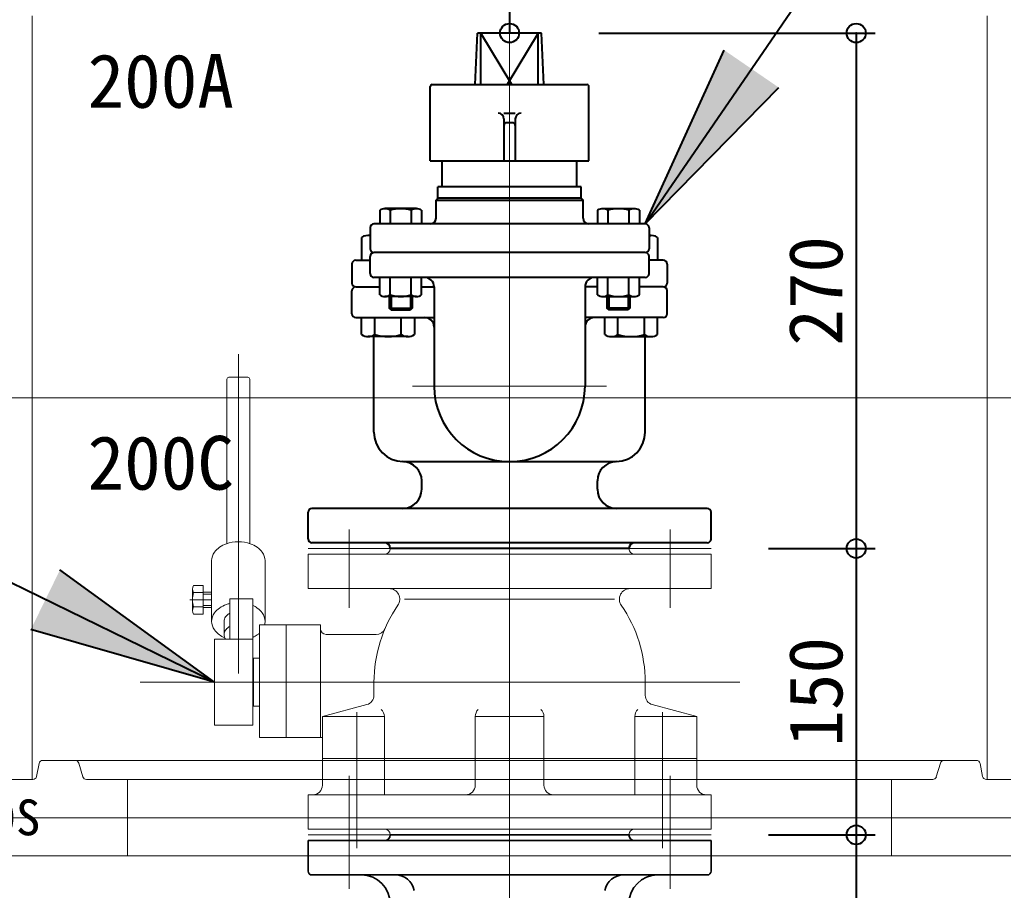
# Model space of a CAD drawing. Units: millimetres at full size, sheet at 1:20. Extents: x -5700 to 5714, y -3160 to 3160.
# Drawn here: x -2435 to -1920, y 1976 to 2433 of the extents above; entities that cross this region are included whole.
import ezdxf
from ezdxf.enums import TextEntityAlignment as Align

# ---------------------------------------------------------------- set-up
doc = ezdxf.new("R2010")
doc.units = ezdxf.units.MM
doc.header["$LTSCALE"] = 20
doc.header["$PDMODE"] = 32
doc.header["$PDSIZE"] = 10
for name, color, linetype, lineweight in [('0-5_TEMP01', 3, 'Continuous', 18), ('0-6_T字管', 6, 'Continuous', 35), ('0-7_躯体', 7, 'Continuous', 9), ('0-9_消火栓', 2, 'Continuous', 40), ('0-C_寸法', 1, 'Continuous', 40), ('1-1_補修弁', 7, 'Continuous', 9)]:
    doc.layers.add(name, color=color, linetype=linetype, lineweight=lineweight)
doc.layers.add('0-D_注釈', color=1, linetype='Continuous')
doc.styles.add('ＭＳ ゴシック', font='')
doc.styles.get('ＭＳ ゴシック').set_extended_font_data('MS Gothic')

msp = doc.modelspace()

# ---------------------------------------------------------------- linework, layer by layer
at = {"layer": '0-5_TEMP01'}
for p, q in [((-2178.12, 2155.53), (-2178.12, 2425.53)), ((-2178.12, 2423.03), (-2178.12, 2153.02)), ((-2320.12, 2090.08), (-2320.12, 2257.27)), ((-2127.32, 2240.52), (-2228.94, 2240.52)), ((-2178.12, 2223.03), (-2178.12, 1973.03)), ((-2178.12, 2169.41), (-2178.12, 1985.37)), ((-2262.13, 2124.52), (-2262.13, 2165.52)), ((-2094.12, 2165.52), (-2094.12, 2124.52)), ((-2283.63, 2155.53), (-2072.63, 2155.53)), ((-2345.48, 2128.66), (-2334.12, 2128.66)), ((-2057.62, 2085.53), (-2371.52, 2085.53)), ((-2258.12, 1998.53), (-2258.12, 2069.83)), ((-2098.13, 1998.53), (-2098.13, 2069.83)), ((-2262.13, 1998.53), (-2262.13, 2036.53)), ((-2178.12, 1615.01), (-2178.12, 2036.04)), ((-2094.12, 1998.53), (-2094.12, 2036.53)), ((-2178.12, 2033.03), (-2178.12, 1933.03)), ((-3458.13, 2014.53), (-325.44, 2014.53)), ((-2262.13, 1977.26), (-2262.13, 2012.56)), ((-2094.12, 1977.26), (-2094.12, 2012.56)), ((-2283.63, 2005.53), (-2072.63, 2005.53))]:
    msp.add_line(p, q, dxfattribs=at)
at = {"layer": '0-6_T字管'}
for p, q in [((-2240.62, 2005.53), (-2115.62, 2005.53)), ((-2072.62, 2002.53), (-2283.63, 2002.53)), ((-2283.63, 1986.53), (-2283.63, 2002.53)), ((-2072.62, 1986.53), (-2072.62, 2002.53)), ((-2074.63, 1984.52), (-2281.62, 1984.52))]:
    msp.add_line(p, q, dxfattribs=at)
for centre, radius, start, end in [((-2243.62, 2005.53), 3, 270, 0), ((-2112.62, 2005.53), 3, 180, 270), ((-2281.62, 1986.53), 2, 180, 270), ((-2255.63, 1969.53), 15, 0, 90), ((-2237.83, 1974.52), 10, 11.31, 90), ((-2118.43, 1974.52), 10, 90, 168.69), ((-2100.62, 1969.53), 15, 90, 180), ((-2074.63, 1986.53), 2, 270, 0)]:
    msp.add_arc(centre, radius, start, end, dxfattribs=at)
at = {"layer": '0-7_躯体'}
for p, q in [((-2428.12, 2434.52), (-2428.12, 2234.52)), ((-1928.12, 2434.52), (-1928.12, 2234.52)), ((-2448.39, 2234.52), (-2178.12, 2234.52)), ((-2178.12, 2234.52), (-2446.37, 2234.52)), ((-2428.12, 2234.52), (-2428.12, 2034.52)), ((-1907.86, 2234.52), (-2178.12, 2234.52)), ((-2178.12, 2234.52), (-1909.88, 2234.52)), ((-1928.12, 2234.52), (-1928.12, 2034.52)), ((-2425.8, 2036.14), (-2424.45, 2042.92)), ((-2422.49, 2044.53), (-2178.12, 2044.53)), ((-2401.56, 2035.95), (-2403.7, 2043.1)), ((-1933.76, 2044.53), (-2178.12, 2044.53)), ((-1954.7, 2035.95), (-1952.55, 2043.1)), ((-1930.45, 2036.14), (-1931.8, 2042.92)), ((-2496.89, 2034.52), (-2427.76, 2034.52)), ((-2468.13, 2034.52), (-2427.76, 2034.52)), ((-2399.64, 2034.52), (-2178.12, 2034.52)), ((-2399.64, 2034.52), (-2178.12, 2034.52)), ((-2378.12, 2034.52), (-2378.12, 1994.53)), ((-1956.61, 2034.52), (-2178.12, 2034.52)), ((-1956.61, 2034.52), (-2178.12, 2034.52)), ((-1978.12, 2034.52), (-1978.12, 1994.53)), ((-1888.12, 2034.52), (-1928.49, 2034.52)), ((-1859.37, 2034.52), (-1928.49, 2034.52)), ((-2524.54, 1994.53), (-2178.12, 1994.53)), ((-1831.72, 1994.53), (-2178.12, 1994.53))]:
    msp.add_line(p, q, dxfattribs=at)
for centre, start, end in [((-2422.49, 2042.53), 90, 168.691), ((-2405.62, 2042.53), 16.7, 90), ((-1950.64, 2042.53), 90, 163.3), ((-1933.76, 2042.53), 11.309, 90), ((-2427.76, 2036.53), 270, 348.691), ((-2399.64, 2036.53), 196.7, 270), ((-1956.61, 2036.53), 270, 343.3), ((-1928.49, 2036.53), 191.309, 270)]:
    msp.add_arc(centre, 2, start, end, dxfattribs=at)
at = {"layer": '0-9_消火栓'}
for p, q in [((-2196.09, 2398.53), (-2194.88, 2425.53)), ((-2161.38, 2425.53), (-2194.88, 2425.53)), ((-2176.93, 2398.53), (-2193.13, 2425.53)), ((-2193.13, 2398.53), (-2193.13, 2425.53)), ((-2163.13, 2425.53), (-2179.33, 2398.53)), ((-2163.13, 2398.53), (-2163.13, 2425.53)), ((-2160.17, 2398.53), (-2161.38, 2425.53)), ((-2219.63, 2358.53), (-2219.63, 2397.53)), ((-2218.63, 2398.53), (-2137.63, 2398.53)), ((-2136.63, 2358.53), (-2136.63, 2397.53)), ((-2181.13, 2383.53), (-2175.13, 2383.53)), ((-2181.13, 2380.53), (-2181.13, 2358.53)), ((-2175.13, 2380.53), (-2175.13, 2358.53)), ((-2176.63, 2378.53), (-2179.63, 2378.53)), ((-2219.63, 2358.53), (-2136.63, 2358.53)), ((-2213.38, 2345.03), (-2213.38, 2358.53)), ((-2142.88, 2345.03), (-2142.88, 2358.53)), ((-2140.63, 2345.03), (-2215.63, 2345.03)), ((-2215.63, 2339.03), (-2215.63, 2345.03)), ((-2216.63, 2338.03), (-2215.63, 2339.03)), ((-2140.63, 2339.03), (-2215.63, 2339.03)), ((-2226.9, 2333.53), (-2243.36, 2333.53)), ((-2216.63, 2338.03), (-2139.63, 2338.03)), ((-2216.63, 2328.53), (-2216.63, 2338.03)), ((-2129.36, 2333.53), (-2112.9, 2333.53)), ((-2246.1, 2332.67), (-2246.1, 2325.53)), ((-2240.61, 2332.67), (-2240.61, 2325.53)), ((-2229.64, 2332.67), (-2229.64, 2325.53)), ((-2224.16, 2332.67), (-2224.16, 2325.53)), ((-2132.1, 2332.67), (-2132.1, 2325.53)), ((-2126.61, 2332.67), (-2126.61, 2325.53)), ((-2115.65, 2332.67), (-2115.65, 2325.53)), ((-2110.16, 2332.67), (-2110.16, 2325.53)), ((-2251.13, 2323.53), (-2251.13, 2312.53)), ((-2107.13, 2325.53), (-2249.13, 2325.53)), ((-2105.13, 2323.53), (-2105.13, 2312.53)), ((-2255.63, 2318.51), (-2255.63, 2306.52)), ((-2255.63, 2318.51), (-2255.63, 2306.52)), ((-2251.13, 2319.53), (-2252.16, 2319.53)), ((-2105.13, 2319.53), (-2104.09, 2319.53)), ((-2100.63, 2318.51), (-2100.63, 2306.52)), ((-2100.63, 2318.51), (-2100.63, 2306.52)), ((-2251.13, 2299.52), (-2251.13, 2308.53)), ((-2107.13, 2310.53), (-2249.13, 2310.53)), ((-2105.13, 2299.52), (-2105.13, 2308.53)), ((-2260.63, 2304.52), (-2260.63, 2294.53)), ((-2258.63, 2306.52), (-2251.13, 2306.52)), ((-2097.63, 2306.52), (-2105.13, 2306.52)), ((-2095.63, 2304.52), (-2095.63, 2294.53)), ((-2107.13, 2297.53), (-2249.13, 2297.53)), ((-2246.1, 2288.38), (-2246.1, 2297.53)), ((-2240.61, 2288.38), (-2240.61, 2297.53)), ((-2229.64, 2288.38), (-2229.64, 2297.53)), ((-2224.16, 2288.38), (-2224.16, 2297.53)), ((-2132.1, 2288.38), (-2132.1, 2297.53)), ((-2126.61, 2288.38), (-2126.61, 2297.53)), ((-2115.65, 2288.38), (-2115.65, 2297.53)), ((-2110.16, 2288.38), (-2110.16, 2297.53)), ((-2258.63, 2292.53), (-2246.1, 2292.53)), ((-2224.16, 2292.53), (-2217.63, 2292.53)), ((-2217.63, 2292.53), (-2217.63, 2240.52)), ((-2132.1, 2292.53), (-2138.63, 2292.53)), ((-2138.63, 2292.53), (-2138.63, 2240.52)), ((-2097.63, 2292.53), (-2110.16, 2292.53)), ((-2260.63, 2278.53), (-2260.63, 2290.52)), ((-2226.9, 2287.53), (-2243.36, 2287.53)), ((-2230.07, 2287.53), (-2230.07, 2280.53)), ((-2129.36, 2287.53), (-2112.9, 2287.53)), ((-2126.18, 2287.53), (-2126.18, 2280.53)), ((-2116.08, 2287.53), (-2116.08, 2280.53)), ((-2095.63, 2278.53), (-2095.63, 2290.52)), ((-2241.13, 2281.47), (-2229.13, 2281.47)), ((-2115.13, 2281.47), (-2127.13, 2281.47)), ((-2258.63, 2276.53), (-2217.63, 2276.53)), ((-2255.63, 2267.55), (-2255.63, 2276.53)), ((-2255.63, 2267.55), (-2255.63, 2276.53)), ((-2248.7, 2267.55), (-2248.7, 2276.53)), ((-2234.84, 2267.55), (-2234.84, 2276.53)), ((-2227.91, 2276.53), (-2227.91, 2267.55)), ((-2097.63, 2276.53), (-2138.63, 2276.53)), ((-2128.35, 2276.53), (-2128.35, 2267.55)), ((-2116.08, 2280.53), (-2126.18, 2280.53)), ((-2121.42, 2267.55), (-2121.42, 2276.53)), ((-2107.56, 2267.55), (-2107.56, 2276.53)), ((-2100.63, 2267.55), (-2100.63, 2276.53)), ((-2100.63, 2267.55), (-2100.63, 2276.53)), ((-2231.38, 2266.53), (-2252.16, 2266.53)), ((-2249.13, 2216.53), (-2249.13, 2266.73)), ((-2124.88, 2266.53), (-2104.09, 2266.53)), ((-2107.13, 2216.53), (-2107.13, 2266.73)), ((-2233.63, 2201.03), (-2122.63, 2201.03)), ((-2224.13, 2186.53), (-2224.13, 2191.03)), ((-2132.13, 2186.53), (-2132.13, 2191.03)), ((-2283.63, 2160.53), (-2283.63, 2174.52)), ((-2074.63, 2176.53), (-2281.63, 2176.53)), ((-2072.63, 2160.53), (-2072.63, 2174.52)), ((-2074.63, 2158.53), (-2281.63, 2158.53)), ((-2115.63, 2155.53), (-2240.63, 2155.53))]:
    msp.add_line(p, q, dxfattribs=at)
for points in [[(-2139.63, 2328.53), (-2139.63, 2338.03), (-2140.63, 2339.03), (-2140.63, 2345.03)], [(-2241.13, 2287.53), (-2241.13, 2281.47), (-2240.18, 2280.53)], [(-2240.18, 2287.53), (-2240.18, 2280.53), (-2230.07, 2280.53)], [(-2229.13, 2287.53), (-2229.13, 2281.47), (-2230.07, 2280.53)], [(-2127.13, 2287.53), (-2127.13, 2281.47), (-2126.18, 2280.53)], [(-2115.13, 2287.53), (-2115.13, 2281.47), (-2116.08, 2280.53)]]:
    msp.add_lwpolyline(points, dxfattribs=at)
for centre, radius, start, end in [((-2218.63, 2397.53), 1, 90, 180), ((-2137.63, 2397.53), 1, 0, 90), ((-2184.13, 2380.53), 3, 0, 90), ((-2172.13, 2380.53), 3, 90, 180), ((-2179.63, 2377.03), 1.5, 90, 180), ((-2176.63, 2377.03), 1.5, 0, 90), ((-2243.36, 2328.7), 4.82, 55.33, 124.67), ((-2235.13, 2315.52), 18, 72.259, 107.741), ((-2226.9, 2328.7), 4.82, 55.33, 124.67), ((-2129.36, 2328.7), 4.82, 55.33, 124.67), ((-2121.13, 2315.52), 18, 72.259, 107.741), ((-2112.9, 2328.7), 4.82, 55.33, 124.67), ((-2219.63, 2328.53), 3, 270, 0), ((-2136.63, 2328.53), 3, 180, 270), ((-2249.13, 2323.53), 2, 90, 180), ((-2107.13, 2323.53), 2, 0, 90), ((-2252.16, 2313.14), 6.38, 80.697, 122.867), ((-2104.09, 2313.14), 6.38, 57.133, 99.303), ((-2249.13, 2312.53), 2, 180, 270), ((-2107.13, 2312.53), 2, 270, 0), ((-2249.13, 2308.53), 2, 90, 180), ((-2107.13, 2308.53), 2, 0, 90), ((-2258.63, 2304.52), 2, 90, 180), ((-2097.63, 2304.52), 2, 0, 90), ((-2249.13, 2299.52), 2, 180, 270), ((-2222.63, 2292.53), 5, 0, 90), ((-2133.63, 2292.53), 5, 90, 180), ((-2107.13, 2299.52), 2, 270, 0), ((-2258.63, 2294.53), 2, 180, 270), ((-2258.63, 2290.52), 2, 90, 180), ((-2097.63, 2294.53), 2, 270, 0), ((-2097.63, 2290.52), 2, 0, 90), ((-2243.36, 2292.35), 4.82, 235.33, 304.67), ((-2235.13, 2305.53), 18, 252.259, 287.741), ((-2226.9, 2292.35), 4.82, 235.33, 304.67), ((-2129.36, 2292.35), 4.82, 235.33, 304.67), ((-2121.13, 2305.53), 18, 252.259, 287.741), ((-2112.9, 2292.35), 4.82, 235.33, 304.67), ((-2258.63, 2278.53), 2, 180, 270), ((-2222.63, 2271.53), 5, 0, 90), ((-2133.63, 2271.53), 5, 90, 180), ((-2097.63, 2278.53), 2, 270, 0), ((-2252.16, 2272.91), 6.38, 237.133, 302.867), ((-2241.77, 2290.52), 24, 253.221, 286.779), ((-2231.38, 2272.91), 6.38, 237.133, 302.867), ((-2124.88, 2272.91), 6.38, 237.133, 302.867), ((-2114.49, 2290.52), 24, 253.221, 286.779), ((-2104.09, 2272.91), 6.38, 237.133, 302.867), ((-2178.13, 2240.52), 39.5, 180, 0), ((-2233.63, 2216.53), 15.5, 180, 268.876), ((-2122.63, 2216.53), 15.5, 271.124, 0), ((-2234.13, 2191.03), 10, 0, 88.876), ((-2122.13, 2191.03), 10, 91.124, 180), ((-2234.13, 2186.53), 10, 270, 0), ((-2122.13, 2186.53), 10, 180, 270), ((-2281.63, 2174.52), 2, 90, 180), ((-2074.63, 2174.52), 2, 0, 90), ((-2281.63, 2160.53), 2, 180, 270), ((-2243.63, 2155.53), 3, 0, 90), ((-2112.63, 2155.53), 3, 90, 180), ((-2074.63, 2160.53), 2, 270, 0)]:
    msp.add_arc(centre, radius, start, end, dxfattribs=at)
at = {"layer": '0-C_寸法'}
for p, q in [((-2107.13, 2325.53), (-1858.12, 2688.95)), ((-2178.12, 2527.53), (-2178.12, 2425.53)), ((-2131.38, 2425.53), (-1986.64, 2425.53)), ((-1996.64, 2425.53), (-1996.64, 2155.53)), ((-2107.13, 2325.53), (-2065.79, 2416.58)), ((-2107.13, 2325.53), (-2037.14, 2396.95)), ((-2332.62, 2085.53), (-2554.16, 2193.65)), ((-2042.63, 2155.53), (-1986.64, 2155.53)), ((-2042.63, 2155.53), (-1986.64, 2155.53)), ((-1996.64, 2155.53), (-1996.64, 2005.53)), ((-2332.62, 2085.53), (-2413.51, 2144.33)), ((-2332.62, 2085.53), (-2428.75, 2113.12)), ((-2042.63, 2005.53), (-1986.64, 2005.53)), ((-2042.63, 2005.53), (-1986.64, 2005.53)), ((-1996.64, 2005.53), (-1996.64, 1884.52))]:
    msp.add_line(p, q, dxfattribs=at)
for p in [(-2178.12, 2425.53), (-1996.64, 2425.53), (-1996.64, 2155.53), (-1996.64, 2005.53)]:
    msp.add_point(p, dxfattribs=at)
for points in [[(-2065.79, 2416.58), (-2037.14, 2396.95), (-2107.13, 2325.53)], [(-2428.75, 2113.12), (-2413.51, 2144.33), (-2332.62, 2085.53)]]:
    msp.add_solid(points, dxfattribs=at)
at = {"layer": '1-1_補修弁'}
for p, q in [((-2326.13, 2244.19), (-2326.13, 2158.11)), ((-2315.13, 2245.19), (-2325.12, 2245.19)), ((-2314.12, 2244.19), (-2314.12, 2158.11)), ((-2240.62, 2155.53), (-2115.62, 2155.53)), ((-2334.12, 2117.35), (-2334.12, 2149.16)), ((-2306.12, 2117.35), (-2306.12, 2149.16)), ((-2283.63, 2152.53), (-2072.62, 2152.53)), ((-2283.63, 2134.52), (-2283.63, 2152.53)), ((-2072.62, 2152.53), (-2072.62, 2134.52)), ((-2344.12, 2134.28), (-2344.12, 2123.04)), ((-2343.55, 2132.41), (-2338.63, 2132.41)), ((-2343.53, 2136.16), (-2338.63, 2136.16)), ((-2338.63, 2136.16), (-2338.63, 2121.16)), ((-2334.12, 2132.66), (-2338.63, 2132.66)), ((-2072.62, 2134.52), (-2283.63, 2134.52)), ((-2338.63, 2131.66), (-2334.12, 2131.66)), ((-2312.62, 2129.19), (-2324.63, 2129.19)), ((-2324.63, 2108.03), (-2324.63, 2129.19)), ((-2312.62, 2129.19), (-2312.62, 2063.03)), ((-2233.12, 2128.95), (-2123.13, 2128.95)), ((-2343.55, 2124.9), (-2338.63, 2124.9)), ((-2338.63, 2125.66), (-2334.12, 2125.66)), ((-2338.63, 2124.66), (-2334.12, 2124.66)), ((-2338.63, 2121.16), (-2343.53, 2121.16)), ((-2327.63, 2117.35), (-2327.63, 2110.43)), ((-2309.12, 2115.52), (-2277.12, 2115.52)), ((-2309.12, 2115.52), (-2309.12, 2056.52)), ((-2295.12, 2056.52), (-2295.12, 2115.52)), ((-2277.12, 2056.52), (-2277.12, 2115.52)), ((-2312.62, 2108.03), (-2332.62, 2108.03)), ((-2332.62, 2108.03), (-2332.62, 2063.03)), ((-2274.13, 2110.53), (-2247.96, 2110.53)), ((-2249.13, 2078.59), (-2249.13, 2085.53)), ((-2107.12, 2078.59), (-2107.12, 2085.53)), ((-2312.13, 2073.03), (-2309.12, 2073.03)), ((-2103.42, 2073.77), (-2080.12, 2067.53)), ((-2276.13, 2067.53), (-2276.13, 2031.52)), ((-2243.69, 2067.53), (-2243.69, 2026.53)), ((-2196.13, 2031.52), (-2196.13, 2067.53)), ((-2196.13, 2067.53), (-2160.13, 2067.53)), ((-2160.13, 2031.52), (-2160.13, 2067.53)), ((-2112.56, 2067.53), (-2112.56, 2026.53)), ((-2112.56, 2067.53), (-2080.12, 2067.53)), ((-2080.12, 2031.52), (-2080.12, 2067.53)), ((-2332.62, 2063.03), (-2312.62, 2063.03)), ((-2309.12, 2056.52), (-2276.13, 2056.52)), ((-2276.13, 2045.53), (-2080.12, 2045.53)), ((-2072.62, 2026.53), (-2283.63, 2026.53)), ((-2283.63, 2008.53), (-2283.63, 2026.53)), ((-2072.62, 2008.53), (-2072.62, 2026.53)), ((-2072.62, 2008.53), (-2283.63, 2008.53)), ((-2115.62, 2005.53), (-2240.62, 2005.53))]:
    msp.add_line(p, q, dxfattribs=at)
for points in [[(-2312.13, 2098.03), (-2312.13, 2073.03), (-2312.62, 2073.53)], [(-2312.62, 2097.53), (-2312.13, 2098.03), (-2309.12, 2098.03)], [(-2252.84, 2073.77), (-2276.13, 2067.53), (-2243.69, 2067.53)]]:
    msp.add_lwpolyline(points, dxfattribs=at)
for centre, radius, start, end in [((-2325.12, 2244.19), 1, 90, 180), ((-2315.13, 2244.19), 1, 0, 90), ((-2321.5, 2143.92), 14.93, 109.1437, 124.868), ((-2320.19, 2140.16), 18.91, 89.8112, 109.1422), ((-2320.07, 2140.16), 18.91, 70.8578, 90.1888), ((-2318.76, 2143.92), 14.93, 55.132, 70.8563), ((-2326.48, 2149.07), 7.64, 143.7701, 179.3066), ((-2323.82, 2147.21), 10.9, 124.748, 144.1564), ((-2316.44, 2147.21), 10.9, 35.8436, 55.252), ((-2313.78, 2149.07), 7.64, 0.6934, 36.2299), ((-2243.62, 2155.53), 3, 270, 0), ((-2112.62, 2155.53), 3, 180, 270), ((-2340.84, 2134.28), 3.29, 144.992, 214.565), ((-2331.71, 2128.66), 12.42, 162.412, 197.588), ((-2241.2, 2128.95), 5.58, 325.458, 90), ((-2115.05, 2128.95), 5.58, 90, 214.542), ((-2340.84, 2123.04), 3.29, 145.435, 215.008), ((-2323.82, 2115.39), 10.9, 124.748, 144.1564), ((-2321.5, 2112.1), 14.93, 109.1437, 124.868), ((-2322.71, 2116.97), 9.94, 101.1418, 111.7481), ((-2316.35, 2116.34), 10.08, 52.6097, 68.334), ((-2316.44, 2115.39), 10.9, 35.8436, 55.252), ((-2178.12, 2085.53), 71, 145.458, 180), ((-2178.12, 2085.53), 71, 0, 34.542), ((-2326.48, 2117.26), 7.64, 143.7701, 179.3066), ((-2326.48, 2117.44), 7.64, 180.6934, 216.2299), ((-2323.53, 2117.3), 4.09, 143.7701, 179.3066), ((-2322.11, 2116.3), 5.84, 124.748, 144.1563), ((-2322.19, 2116.71), 5.45, 116.558, 126.4812), ((-2313.78, 2117.26), 7.64, 0.6934, 36.2299), ((-2313.23, 2117.35), 7.11, 345.1092, 359.9527), ((-2323.82, 2119.3), 10.9, 215.8436, 235.252), ((-2323.53, 2110.38), 4.09, 143.7701, 179.3066), ((-2322.11, 2109.38), 5.84, 124.748, 144.1564), ((-2322.19, 2109.8), 5.45, 116.558, 126.4812), ((-2274.13, 2113.53), 3, 180, 270), ((-2247.96, 2115.52), 5, 270, 336.75), ((-2323.2, 2119.53), 11.45, 233.3321, 249.0563), ((-2323.53, 2110.47), 4.09, 180.6934, 216.2299), ((-2326.75, 2108.1), 0.095, 205.751, 225.1594), ((-2318.43, 2122.03), 14.29, 293.9882, 305.0681), ((-2312.24, 2114), 4.17, 298.8243, 318.2327), ((-2254.13, 2078.59), 5, 285, 0), ((-2102.12, 2078.59), 5, 180, 255), ((-2248.7, 2067.53), 5, 0, 47.288), ((-2191.12, 2067.53), 5, 132.712, 180), ((-2165.13, 2067.53), 5, 0, 47.288), ((-2107.56, 2067.53), 5, 132.712, 180), ((-2281.12, 2031.52), 5, 270, 0), ((-2201.13, 2031.52), 5, 270, 0), ((-2155.13, 2031.52), 5, 180, 270), ((-2075.12, 2031.52), 5, 180, 270), ((-2243.62, 2005.53), 3, 0, 90), ((-2112.62, 2005.53), 3, 90, 180)]:
    msp.add_arc(centre, radius, start, end, dxfattribs=at)

# ---------------------------------------------------------------- texts
at = {"layer": '0-C_寸法', "style": 'ＭＳ ゴシック'}
for s, p in [('270', (-1995.43, 2261.73)), ('150', (-1995.43, 2051.73))]:
    msp.add_text(s, height=28.15, rotation=90, dxfattribs=at).set_placement(p, align=Align.BOTTOM_LEFT)
at = {"layer": '0-D_注釈', "style": 'ＭＳ ゴシック'}
for s, height, p in [('200A', 28.15, (-2399.07, 2377.9)), ('200C', 28.15, (-2399.07, 2177.9)), ('40S', 18.77, (-2462.11, 1999.69))]:
    msp.add_text(s, height=height, dxfattribs=at).set_placement(p, align=Align.BOTTOM_LEFT)

doc.saveas('drawing.dxf')
